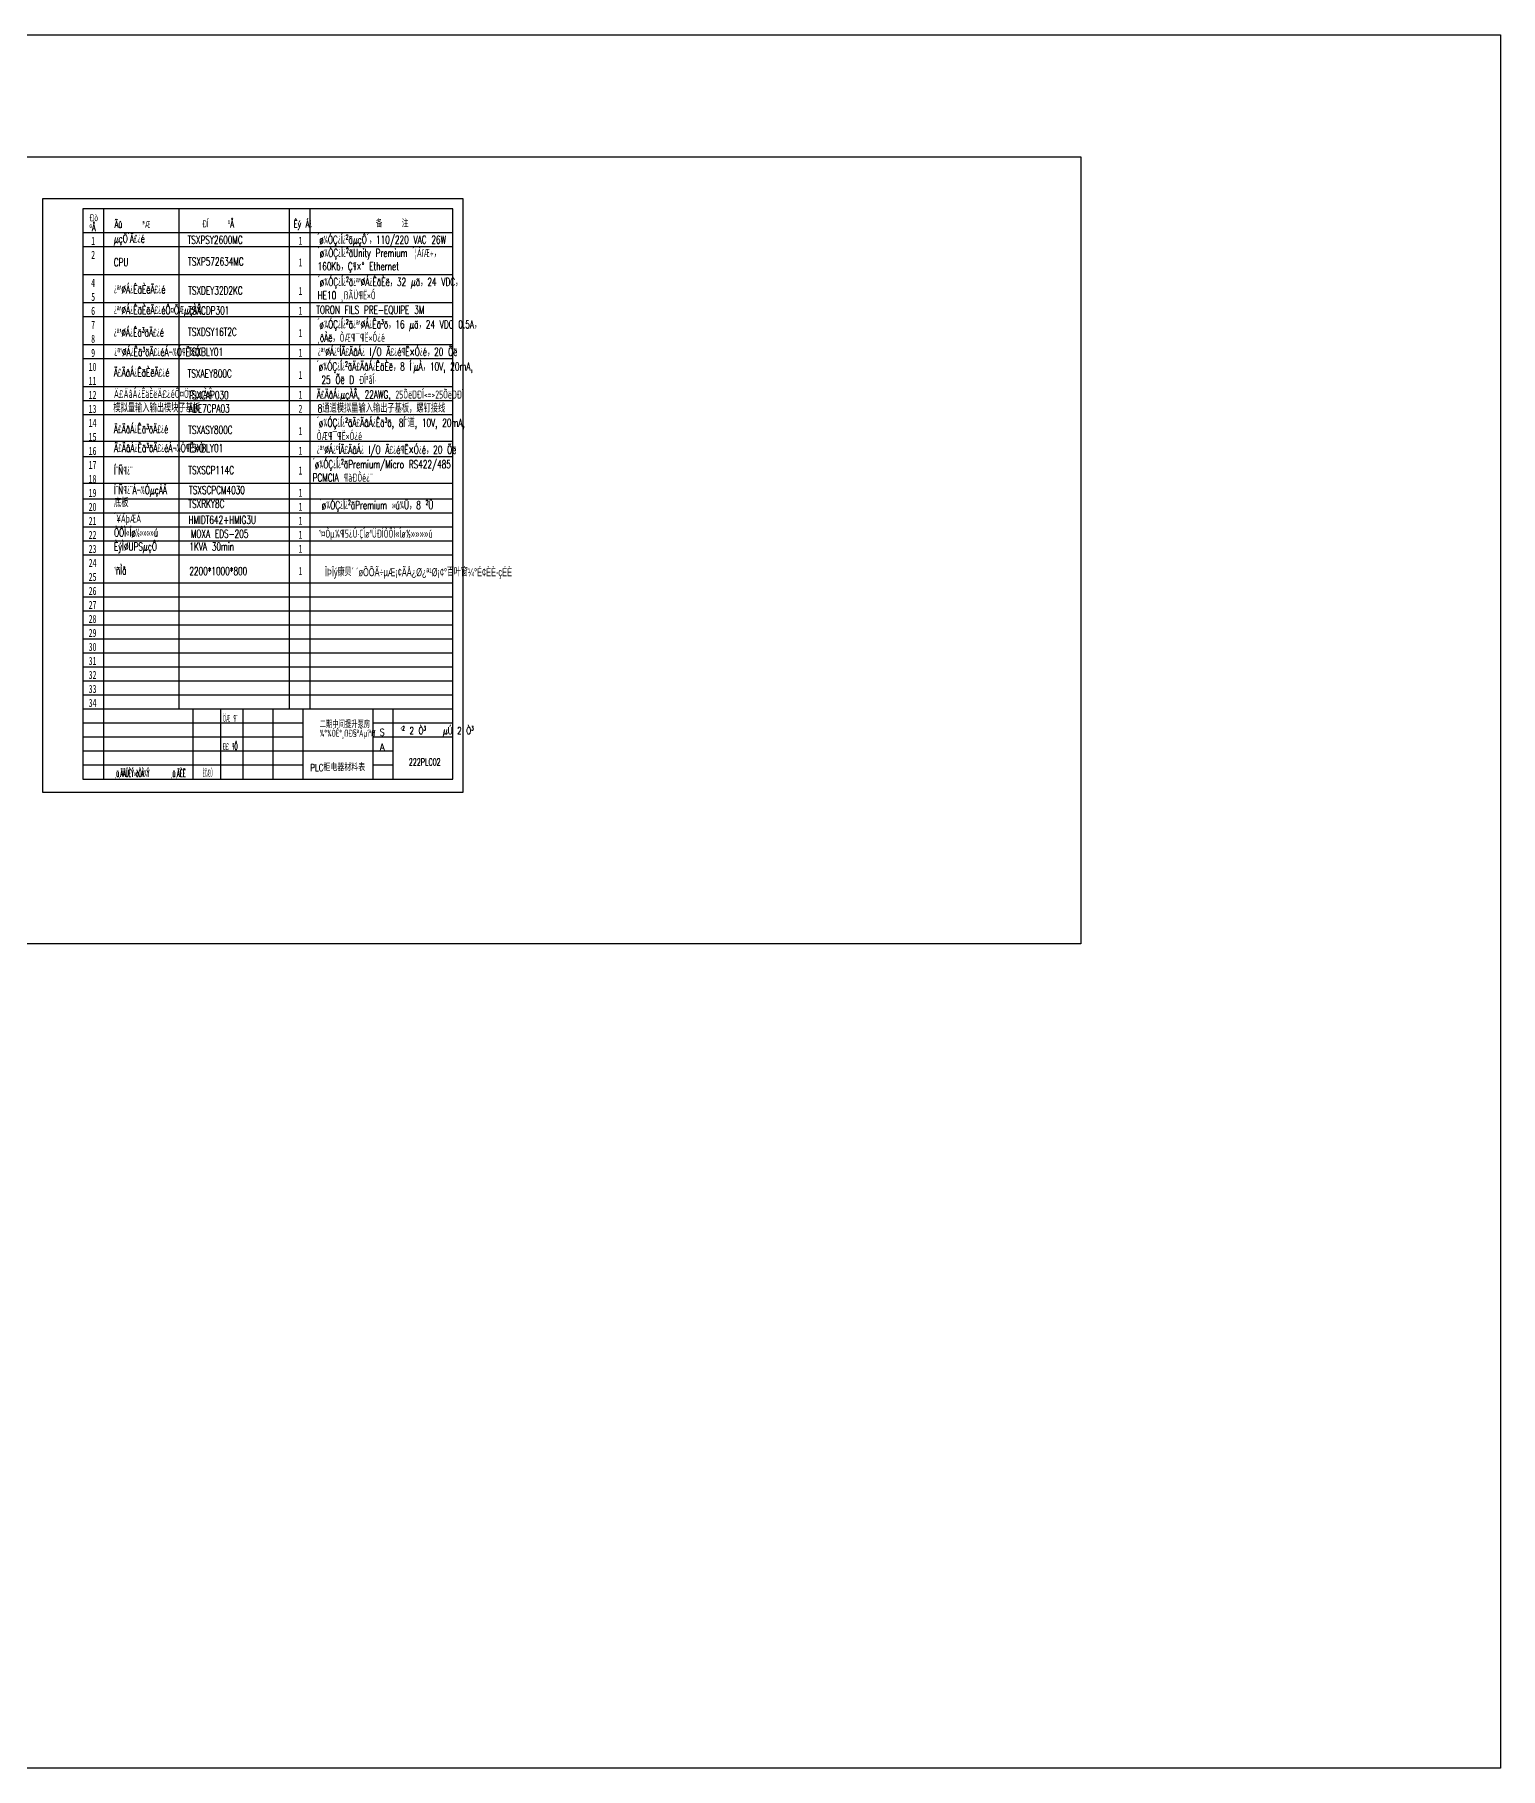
# Model space of a CAD drawing. Header units: millimetres. Extents: x 201 to 11482, y -7821 to 251.
# Drawn here: x 10016 to 11482, y -7821 to -6087 of the extents above; entities that cross this region are included whole.
import ezdxf
from ezdxf.enums import TextEntityAlignment as Align

# ---------------------------------------------------------------- set-up
doc = ezdxf.new("R2010")
doc.units = ezdxf.units.MM
doc.linetypes.add('CENTER2', pattern=[1.125, 0.75, -0.125, 0.125, -0.125])
for name, color, linetype in [('01´ÖÊµÏß', 3, 'Continuous'), ('02', 7, 'Continuous'), ('02Ï¸ÊµÏß', 7, 'Continuous'), ('11', 7, 'Continuous')]:
    doc.layers.add(name, color=color, linetype=linetype)
doc.layers.add('SECTION', color=3, linetype='CENTER2', lineweight=9)
doc.styles.add('HZ', font='txt', dxfattribs={"width": 0.67, "bigfont": 'hztxt'})

msp = doc.modelspace()

# ---------------------------------------------------------------- linework, layer by layer
at = {"color": 7, "linetype": 'Continuous'}
for p, q in [((10434.586, -6261.423), (10064.586, -6261.423)), ((10434.586, -6285.423), (10064.586, -6285.423)), ((10434.586, -6761.423), (10064.586, -6761.423)), ((10284.586, -6775.423), (10064.586, -6775.423)), ((10174.586, -6761.423), (10174.586, -6831.423)), ((10202.326, -6761.423), (10202.326, -6831.423)), ((10224.586, -6761.423), (10224.586, -6831.423)), ((10254.586, -6761.423), (10254.586, -6831.423)), ((10284.586, -6761.423), (10284.586, -6831.423)), ((10354.586, -6761.423), (10354.586, -6831.423)), ((10434.586, -6775.423), (10354.586, -6775.423)), ((10374.586, -6761.423), (10374.586, -6831.822)), ((10284.586, -6789.423), (10064.586, -6789.423)), ((10434.586, -6789.423), (10354.586, -6789.423)), ((10354.586, -6803.423), (10064.586, -6803.423)), ((10374.586, -6803.423), (10354.586, -6803.423)), ((10284.586, -6817.423), (10064.586, -6817.423)), ((10374.586, -6817.423), (10354.586, -6817.423)), ((10064.586, -6831.423), (10434.586, -6831.423))]:
    msp.add_line(p, q, dxfattribs=at)
msp.add_lwpolyline([(741.178, -6087.168), (11482.36, -6087.168), (11482.36, -7820.534), (741.178, -7820.534)], close=True)
at = {"layer": '01´ÖÊµÏß'}
for p, q in [((10064.586, -6261.423), (10064.586, -6831.423)), ((10085.251, -6261.423), (10085.251, -6831.423)), ((10160.598, -6261.423), (10160.598, -6761.423)), ((10270.953, -6261.423), (10270.953, -6761.423)), ((10291.602, -6261.423), (10291.602, -6761.423)), ((10434.586, -6831.423), (10434.586, -6261.423))]:
    msp.add_line(p, q, dxfattribs=at)
at = {"layer": '02', "color": 7, "linetype": 'Continuous'}
for p, q in [((10024.586, -6844.842), (10024.586, -6250.842)), ((10024.586, -6250.842), (10444.586, -6250.842)), ((10444.586, -6250.842), (10444.586, -6844.842)), ((10444.586, -6844.842), (10024.586, -6844.842))]:
    msp.add_line(p, q, dxfattribs=at)
at = {"layer": '02', "color": 2, "lineweight": -2}
msp.add_lwpolyline([(9454.713, -6209.266), (11062.758, -6209.266), (11062.758, -6996.258), (9454.713, -6996.258)], close=True, dxfattribs=at)
at = {"layer": '02Ï¸ÊµÏß'}
for p, q in [((10434.586, -6299.423), (10064.586, -6299.423)), ((10434.586, -6355.423), (10064.586, -6355.423)), ((10434.586, -6369.423), (10064.586, -6369.423)), ((10434.586, -6411.423), (10064.586, -6411.423)), ((10434.586, -6439.423), (10064.586, -6439.423)), ((10434.586, -6453.423), (10064.586, -6453.423)), ((10434.586, -6467.423), (10064.586, -6467.423)), ((10434.586, -6493.837), (10064.586, -6493.837)), ((10434.586, -6509.423), (10064.586, -6509.423)), ((10434.586, -6535.942), (10064.586, -6535.942)), ((10434.586, -6551.423), (10064.586, -6551.423)), ((10434.586, -6565.423), (10064.586, -6565.423)), ((10434.586, -6579.423), (10064.586, -6579.423)), ((10434.586, -6593.423), (10064.586, -6593.423)), ((10434.586, -6607.423), (10064.586, -6607.423)), ((10434.586, -6635.423), (10064.586, -6635.423)), ((10434.586, -6635.423), (10064.586, -6635.423)), ((10434.586, -6663.423), (10064.586, -6663.423)), ((10434.586, -6677.423), (10064.586, -6677.423)), ((10434.586, -6691.423), (10064.586, -6691.423)), ((10434.586, -6705.423), (10064.586, -6705.423)), ((10434.586, -6719.423), (10064.586, -6719.423)), ((10434.586, -6733.423), (10064.586, -6733.423)), ((10434.586, -6747.423), (10064.586, -6747.423))]:
    msp.add_line(p, q, dxfattribs=at)
at = {"layer": '11', "color": 7, "linetype": 'Continuous'}
for p, q in [((10434.586, -6327.423), (10064.586, -6327.423)), ((10434.586, -6397.423), (10064.586, -6397.423)), ((10434.586, -6649.423), (10064.586, -6649.423))]:
    msp.add_line(p, q, dxfattribs=at)

# ---------------------------------------------------------------- texts
at = {"color": 7, "linetype": 'Continuous', "style": 'HZ'}
for s, width, p in [('Ðò', 0.709578, (10071.415, -6273.697)), ('ºÅ', 0.709578, (10071.415, -6283.697)), ('Ãû    ³Æ', 0.709578, (10096.318, -6280.407)), ('ÐÍ    ºÅ', 0.709578, (10184.038, -6279.851)), ('Êý Á¿', 0.709578, (10275.505, -6279.82)), ('备    注', 0.709578, (10357.647, -6279.573)), ('¹² 2 Ò³   µÚ 2 Ò³', 0.7378, (10382.233, -6786.515)), ('PLC柜电器材料表', 0.737759, (10292.143, -6823.416))]:
    msp.add_text(s, height=7, dxfattribs=dict(at, width=width)).set_placement(p)
at = {"color": 7, "style": 'HZ', "width": 0.67}
for s, p in [('µçÔ´Ä£¿é', (10095.617, -6295.144)), ('TSXPSY2600MC', (10169.405, -6296.304)), ('CPU', (10095.617, -6318.723)), ('TSXP572634MC', (10169.938, -6317.987)), ('¿ª¹ØÁ¿ÊäÈëÄ£¿é', (10095.74, -6345.88)), ('TSXDEY32D2KC', (10170.062, -6347.016)), ('¿ª¹ØÁ¿ÊäÈëÄ£¿éÔ¤ÖÆµçÀÂ', (10095.74, -6366.551)), ('TSXCDP301', (10170.062, -6366.882)), ('¿ª¹ØÁ¿Êä³öÄ£¿é', (10095.617, -6389.063)), ('TSXDSY16T2C', (10169.938, -6388.351)), ('¿ª¹ØÁ¿Êä³öÄ£¿éÁ¬½Ó¶Ë×Ó', (10096.208, -6408.484)), ('TSXBLY01', (10170.062, -6408.43)), ('Ä£ÄâÁ¿ÊäÈëÄ£¿é', (10095.617, -6429.101)), ('TSXAEY800C', (10169.526, -6429.989)), ('Ä£ÄâÁ¿ÊäÈëÄ£¿éÔ¤ÖÆµçÀÂ', (10095.74, -6450.327)), ('TSXCAP030', (10170.062, -6451.541)), ('Ä£ÄâÁ¿Êä³öÄ£¿é', (10095.74, -6485.644)), ('TSXASY800C', (10170.062, -6486.377)), ('Ä£ÄâÁ¿Êä³öÄ£¿éÁ¬½Ó¶Ë×Ó', (10095.863, -6504.47)), ('TSXBLY01', (10170.185, -6504.506)), ('Í¨Ñ¶¿¨', (10095.863, -6527.064)), ('TSXSCP114C', (10170.185, -6526.553)), ('底板', (10095.863, -6559.38)), ('Í¨Ñ¶¿¨Á¬½ÓµçÀÂ', (10095.863, -6546.453)), ('TSXSCPCM4030\xa0', (10170.936, -6546.423)), ('´¥ÃþÆÁ', (10095.863, -6575.001)), ('TSXRKY8C', (10170.185, -6560.266)), ('ÒÔÌ«Íø½»»»»ú', (10095.863, -6589.001)), ('ÈýÌØUPSµçÔ´', (10095.863, -6603.001)), ('1KVA 30min', (10171.21, -6603.001)), ('¹ñÌå', (10095.863, -6626.893)), ('2200*1000*800', (10171.21, -6627.539))]:
    msp.add_text(s, height=8, dxfattribs=at).set_placement(p)
at = {"color": 7, "linetype": 'Continuous', "style": 'HZ'}
for s, width, p, p2 in [('ÖÆ ¶¨', 0.863107, (10204.753, -6774.254), (10219.453, -6774.254)), ('Ð£ ¶Ô', 0.857556, (10204.753, -6802.254), (10219.453, -6802.254)), ('S', 1.05, (10361.622, -6788.251), (10366.522, -6788.251)), ('A', 1.05, (10361.622, -6802.983), (10366.522, -6802.983)), ('¸ü¸ÄÄÚÈÝ»òÒÀ¾Ý', 0.709578, (10096.811, -6829.301), (10131.111, -6829.301)), ('¸ü¸ÄÈË', 0.707427, (10152.819, -6829.301), (10167.519, -6829.301)), ('ÈÕÆÚ', 0.734711, (10184.622, -6829.149), (10194.422, -6829.149))]:
    msp.add_text(s, height=7, dxfattribs=dict(at, width=width)).set_placement(p, p2, align=Align.FIT)
at = {"color": 7, "char_height": 8, "attachment_point": 1, "style": 'HZ'}
for s, insert in [('´ø¼ÓÇ¿Í¿²ãµçÔ´，110/220 VAC 26W', (10299.121, -6288.14)), ('´ø¼ÓÇ¿Í¿²ãUnity Premium ´¦ÀíÆ÷，\\P160Kb，Ç¶×° Ethernet', (10299.465, -6301.44)), ('´ø¼ÓÇ¿Í¿²ã¿ª¹ØÁ¿ÊäÈë，32 µã，24 VDC，\\PHE10 ¸ßÃÜ¶Ë×Ó', (10299.522, -6330.434)), ('TORON FILS PRE-EQUIPE 3M', (10298.146, -6358.341)), ('´ø¼ÓÇ¿Í¿²ã¿ª¹ØÁ¿Êä³ö，16 µã，24 VDC 0.5A，\\P¸ôÀë，ÒÆ¶¯¶Ë×Ó¿é', (10299.34, -6372.802)), ('´ø¼ÓÇ¿Í¿²ãÄ£ÄâÁ¿ÊäÈë，8 Í¨µÀ，10V, 20mA,\\P 25 Õë D ÐÍ²åÍ·', (10298.546, -6414.975)), ('¿ª¹ØÁ¿ºÍÄ£ÄâÁ¿ I/O Ä£¿é¶Ë×Ó¿é，20 Õë', (10299.552, -6400.267)), ('Ä£ÄâÁ¿µçÀÂ, 22AWG, 25ÕëDÐÍ<=>25ÕëDÐÍ', (10298.71, -6443.001)), ('模拟量输入输出模块子基板', (10095.198, -6456.598)), ('ABE7CPA03', (10170.638, -6456.814)), ('8通道模拟量输入输出子基板，螺钉接线', (10299.543, -6456.855)), ('´ø¼ÓÇ¿Í¿²ãÄ£ÄâÁ¿Êä³ö, 8Í¨道, 10V, 20mA, \\PÒÆ¶¯¶Ë×Ó¿é', (10298.669, -6471.21)), ('¿ª¹ØÁ¿ºÍÄ£ÄâÁ¿ I/O Ä£¿é¶Ë×Ó¿é，20 Õë', (10298.566, -6498.168)), ('´ø¼ÓÇ¿Í¿²ãPremium/Micro RS422/485 \\PPCMCIA ¶àÐ\xadÒé¿¨', (10294.556, -6512.726)), ('´ø¼ÓÇ¿Í¿²ãPremium »ú¼Ü，8 ²Û', (10301.496, -6553.53)), ('HMIDT642+HMIG3U', (10170.318, -6568.294)), (' MOXA EDS-205 ', (10167.879, -6582.178)), ('¹¤Òµ¼¶5¿Ú·ÇÍø¹ÜÐÍÒÔÌ«Íø½»»»»ú', (10300.524, -6582.093)), ('{\\FAaa.shx,C:/hz/hztxt|c0;ÎÞÎý康贝´ ´øÕÕÃ÷µÆ¡¢ÃÅ¿Ø¿ª¹Ø¡¢°百叶窗¼°É¢ÈÈ·çÉÈ}', (10306.738, -6620.586))]:
    msp.add_mtext(s, dxfattribs=dict(at, insert=insert))
at = {"layer": '11', "color": 7, "linetype": 'Continuous', "width": 0.6}
for s, p in [('1', (10072.995, -6297.319)), ('1', (10280.331, -6297.214)), ('2', (10072.995, -6311.319)), ('1', (10280.331, -6318.827)), ('4', (10072.995, -6339.319)), ('1', (10280.331, -6347.408)), ('5', (10072.995, -6353.319)), ('6', (10072.995, -6367.319)), ('1', (10280.331, -6367.214)), ('7', (10072.995, -6381.319)), ('8', (10072.995, -6395.319)), ('1', (10280.331, -6389.54)), ('9', (10072.995, -6409.319)), ('1', (10280.331, -6409.214)), ('10', (10070.466, -6423.319)), ('11', (10070.466, -6437.319)), ('1', (10280.331, -6431.426)), ('12', (10070.466, -6451.319)), ('1', (10280.331, -6451.214)), ('13', (10070.466, -6465.319)), ('2', (10280.331, -6465.214)), ('14', (10070.466, -6479.319)), ('1', (10280.331, -6487.558)), ('15', (10070.466, -6493.319)), ('16', (10070.466, -6507.319)), ('1', (10280.331, -6507.214)), ('17', (10070.466, -6521.319)), ('18', (10070.466, -6535.319)), ('1', (10280.331, -6526.98)), ('19', (10070.466, -6549.319)), ('1', (10280.331, -6549.214)), ('20', (10070.466, -6563.319)), ('21', (10070.466, -6577.319)), ('1', (10280.331, -6563.214)), ('1', (10280.331, -6577.214)), ('22', (10070.466, -6591.319)), ('1', (10280.331, -6591.214)), ('23', (10070.466, -6605.319)), ('1', (10280.331, -6605.214)), ('24', (10070.466, -6619.319)), ('1', (10280.331, -6627.411)), ('25', (10070.466, -6633.319)), ('26', (10070.466, -6647.319)), ('27', (10070.466, -6661.319)), ('28', (10070.466, -6675.319)), ('29', (10070.466, -6689.319)), ('30', (10070.466, -6703.319)), ('31', (10070.466, -6717.319)), ('32', (10070.466, -6731.319)), ('33', (10070.466, -6745.319)), ('34', (10070.466, -6759.319))]:
    msp.add_text(s, height=8, dxfattribs=at).set_placement(p)
at = {"layer": 'SECTION', "color": 3, "style": 'HZ', "width": 0.67}
for s, height, p in [('二期中间提升泵房', 6.9881, (10301.497, -6780.406)), ('¼°¼ÓÉ°¸ßÐ§³Áµí³Ø', 6.98805, (10301.538, -6789.114)), ('222PLC02', 6.9881, (10390.614, -6817.79))]:
    msp.add_text(s, height=height, dxfattribs=at).set_placement(p)

doc.saveas('drawing.dxf')
